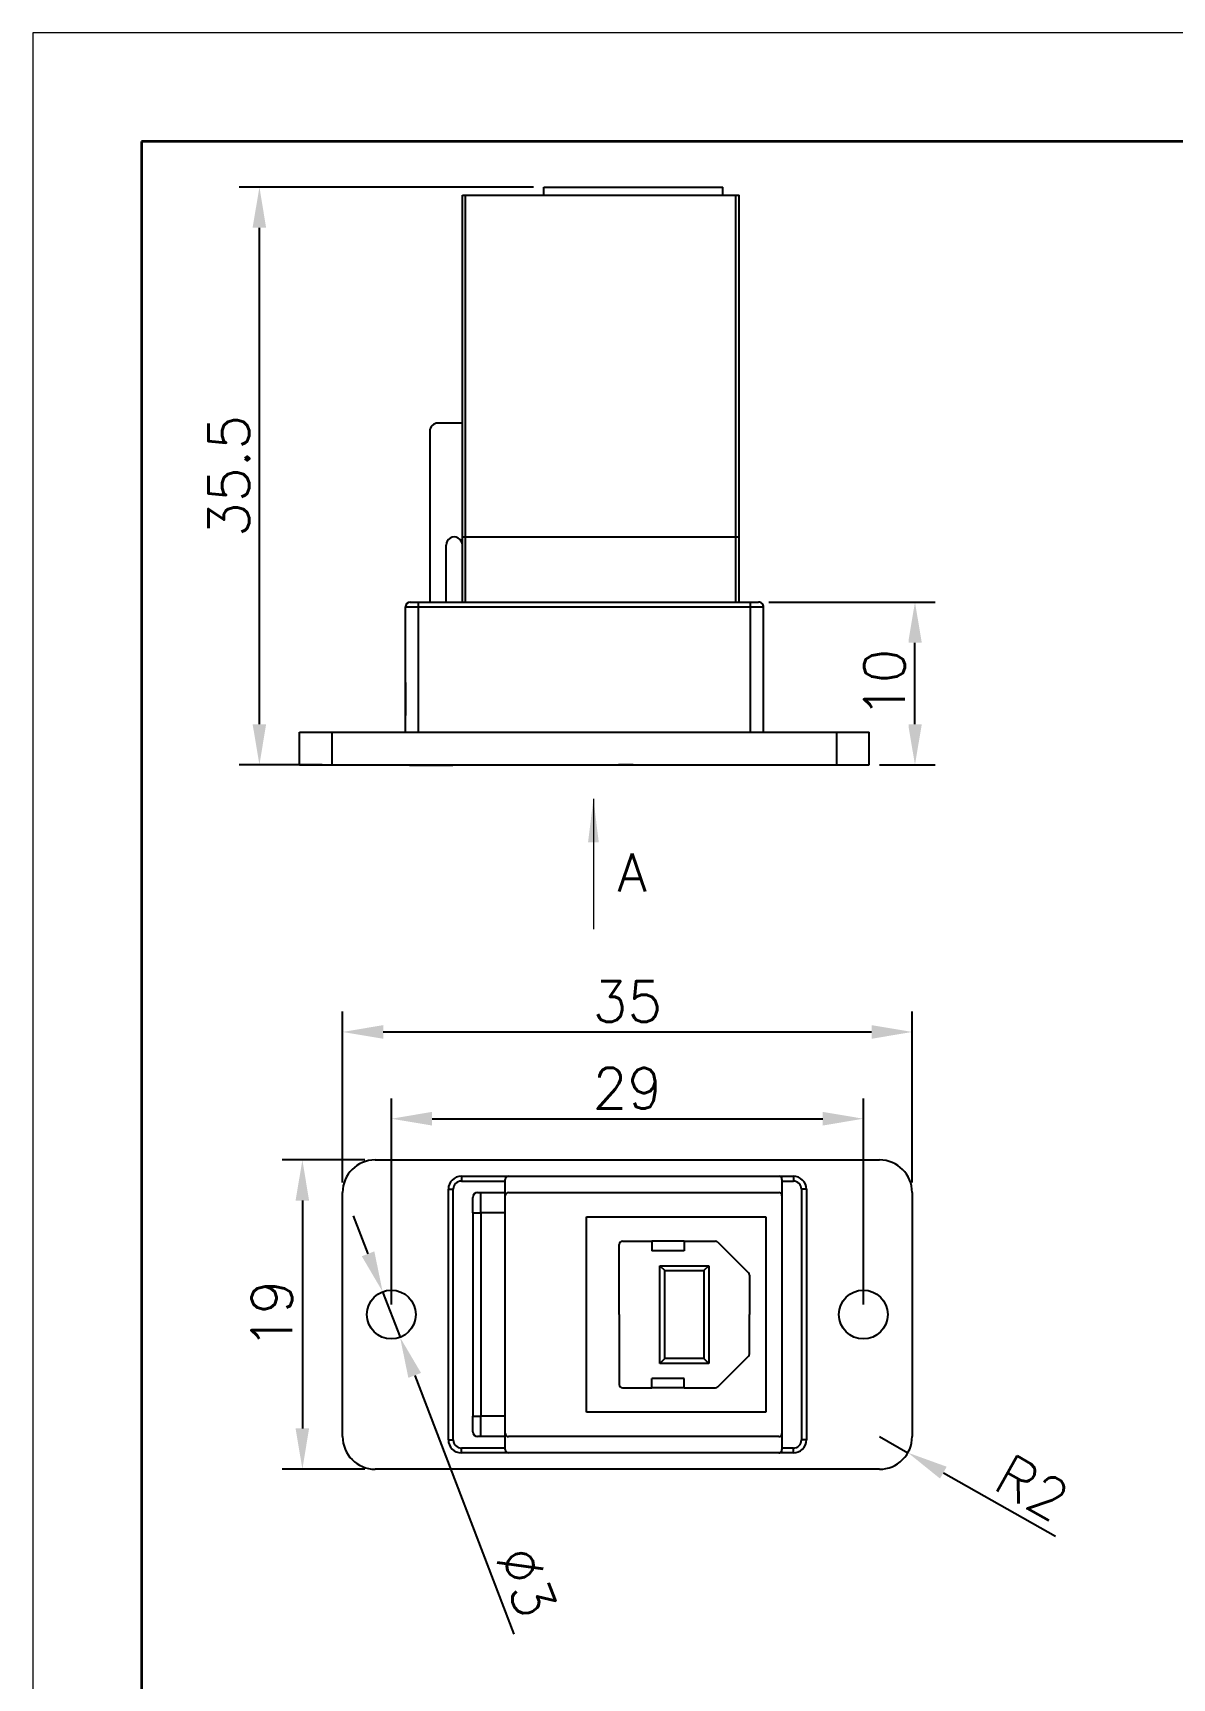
# Model space of a CAD drawing. Header units: millimetres. Extents: x -70 to 70, y -99 to 99.
# Drawn here: x -70 to 0, y -2.1 to 99 of the extents above; entities that cross this region are included whole.
import ezdxf
from ezdxf.enums import TextEntityAlignment as Align

# ---------------------------------------------------------------- set-up
doc = ezdxf.new("R2010")
doc.units = ezdxf.units.MM
doc.header["$PDSIZE"] = -5
doc.layers.get('0').update_dxf_attribs({"lineweight": 18})
for name, color, linetype, lineweight in [('尺寸线层', 3, 'Continuous', 18), ('粗实线层', 7, 'Continuous', 35), ('细实线层', 7, 'Continuous', 18)]:
    doc.layers.add(name, color=color, linetype=linetype, lineweight=lineweight)
doc.styles.get("Standard").update_dxf_attribs({"font": 'txt.shx'})
doc.dimstyles.get("Standard").update_dxf_attribs({"dimtxt": 0.18, "dimasz": 0.18, "dimexe": 0.18, "dimexo": 0.0625, "dimgap": 0.09, "dimtad": 0, "dimtih": 1, "dimtoh": 1, "dimdec": 4, "dimzin": 0, "dimdsep": 46, "dimtxsty": 'Standard', "dimcen": 0.09, "dimdle": 0.36, "dimadec": 0, "dimazin": 0, "dimtfac": 1, "dimtdec": 4, "dimtofl": 0, "dimtmove": 0, "dimatfit": 3, "dimfxl": 1, "dimtolj": 1, "dimarcsym": 0})

# ---------------------------------------------------------------- blocks, each defined once
blk = doc.blocks.new('$CAXA_FRAME_13B17AC1$')
at = {"layer": '粗实线层'}
for p, q in [((95, 138.5), (-95, 138.5)), ((-95, 138.5), (-95, -138.5))]:
    blk.add_line(p, q, dxfattribs=at)
at = {"layer": '细实线层'}
for p, q in [((105, 148.5), (-105, 148.5)), ((-105, 148.5), (-105, -148.5))]:
    blk.add_line(p, q, dxfattribs=at)
blk = doc.blocks.new('*X3')
at = {"layer": '尺寸线层', "linetype": 'Continuous'}
blk.add_hatch(color=256, dxfattribs=at).paths.add_polyline_path([(0, 0), (0.33, -2.67), (-0.33, -2.67)], flags=0)
blk.add_line((0, 0), (0, -8), dxfattribs=at)
blk = doc.blocks.new('*X4')
at = {"layer": 'Defpoints', "color": 0, "transparency": 16777216}
for p in [(-56.08, 89.53), (-38.61, 89.53), (-51.61, 54.03)]:
    blk.add_point(p, dxfattribs=at)
at = {"layer": '尺寸线层', "color": 0, "linetype": 'Continuous', "lineweight": -2, "transparency": 16777216}
for p, q in [((-39.23, 89.53), (-57.33, 89.53)), ((-56.08, 56.53), (-56.08, 87.03)), ((-52.23, 54.03), (-57.33, 54.03))]:
    blk.add_line(p, q, dxfattribs=at)
at = {"layer": '尺寸线层', "color": 0, "transparency": 16777216}
for points in [[(-56.5, 87.03), (-55.67, 87.03), (-56.08, 89.53)], [(-56.5, 56.53), (-55.67, 56.53), (-56.08, 54.03)]]:
    blk.add_solid(points, dxfattribs=at)
at = {"layer": '尺寸线层', "color": 0, "lineweight": -3, "transparency": 16777216, "insert": (-57.96, 71.78), "char_height": 2.5, "width": 9.6429, "attachment_point": 5, "rotation": 90, "bg_fill": 3, "box_fill_scale": 1.1, "bg_fill_color": 256, "bg_fill_true_color": 13158600, "bg_fill_transparency": 0}
blk.add_mtext('\\A1;35.5', dxfattribs=at)
blk = doc.blocks.new('*X5')
at = {"layer": 'Defpoints', "color": 0, "transparency": 16777216}
for p in [(-15.97, 37.62), (-50.97, 27.76), (-15.97, 27.76)]:
    blk.add_point(p, dxfattribs=at)
at = {"layer": '尺寸线层', "color": 0, "linetype": 'Continuous', "lineweight": -2, "transparency": 16777216}
for p, q in [((-50.97, 28.38), (-50.97, 38.87)), ((-15.97, 28.38), (-15.97, 38.87)), ((-48.47, 37.62), (-18.47, 37.62))]:
    blk.add_line(p, q, dxfattribs=at)
at = {"layer": '尺寸线层', "color": 0, "transparency": 16777216}
for points in [[(-48.47, 38.04), (-48.47, 37.2), (-50.97, 37.62)], [(-18.47, 38.04), (-18.47, 37.2), (-15.97, 37.62)]]:
    blk.add_solid(points, dxfattribs=at)
at = {"layer": '尺寸线层', "color": 0, "lineweight": -3, "transparency": 16777216, "insert": (-33.47, 39.49), "char_height": 2.5, "width": 5.3571, "attachment_point": 5, "bg_fill": 3, "box_fill_scale": 1.1, "bg_fill_color": 256, "bg_fill_true_color": 13158600, "bg_fill_transparency": 0}
blk.add_mtext('\\A1;35', dxfattribs=at)
blk = doc.blocks.new('*X6')
at = {"layer": 'Defpoints', "color": 0, "transparency": 16777216}
for p in [(-48.97, 29.76), (-53.44, 10.76), (-48.97, 10.76)]:
    blk.add_point(p, dxfattribs=at)
at = {"layer": '尺寸线层', "color": 0, "linetype": 'Continuous', "lineweight": -2, "transparency": 16777216}
for p, q in [((-49.6, 29.76), (-54.69, 29.76)), ((-53.44, 27.26), (-53.44, 13.26)), ((-49.6, 10.76), (-54.69, 10.76))]:
    blk.add_line(p, q, dxfattribs=at)
at = {"layer": '尺寸线层', "color": 0, "transparency": 16777216}
for points in [[(-53.86, 27.26), (-53.03, 27.26), (-53.44, 29.76)], [(-53.86, 13.26), (-53.03, 13.26), (-53.44, 10.76)]]:
    blk.add_solid(points, dxfattribs=at)
at = {"layer": '尺寸线层', "color": 0, "lineweight": -3, "transparency": 16777216, "insert": (-55.32, 20.26), "char_height": 2.5, "width": 5, "attachment_point": 5, "rotation": 90, "bg_fill": 3, "box_fill_scale": 1.1, "bg_fill_color": 256, "bg_fill_true_color": 13158600, "bg_fill_transparency": 0}
blk.add_mtext('\\A1;19', dxfattribs=at)
blk = doc.blocks.new('*X7')
at = {"layer": 'Defpoints', "color": 0, "transparency": 16777216}
for p in [(-48.51, 21.66), (-47.44, 18.86)]:
    blk.add_point(p, dxfattribs=at)
at = {"layer": '尺寸线层', "color": 0, "linetype": 'Continuous', "lineweight": -2, "transparency": 16777216}
for p, q in [((-49.4, 23.99), (-50.3, 26.33)), ((-48.51, 21.66), (-47.44, 18.86)), ((-46.54, 16.52), (-40.45, 0.63))]:
    blk.add_line(p, q, dxfattribs=at)
at = {"layer": '尺寸线层', "color": 0, "transparency": 16777216}
for points in [[(-49.02, 24.14), (-49.79, 23.84), (-48.51, 21.66)], [(-46.15, 16.67), (-46.93, 16.37), (-47.44, 18.86)]]:
    blk.add_solid(points, dxfattribs=at)
at = {"layer": '尺寸线层', "color": 0, "lineweight": -3, "transparency": 16777216, "insert": (-39.67, 3.83), "char_height": 2.5, "width": 7.1429, "attachment_point": 5, "rotation": 290.9742, "bg_fill": 3, "box_fill_scale": 1.1, "bg_fill_color": 256, "bg_fill_true_color": 13158600, "bg_fill_transparency": 0}
blk.add_mtext('\\A1;%%C3', dxfattribs=at)
blk = doc.blocks.new('*X8')
at = {"layer": 'Defpoints', "color": 0, "transparency": 16777216}
for p in [(-18.97, 32.29), (-47.97, 20.26), (-18.97, 20.26)]:
    blk.add_point(p, dxfattribs=at)
at = {"layer": '尺寸线层', "color": 0, "linetype": 'Continuous', "lineweight": -2, "transparency": 16777216}
for p, q in [((-47.97, 20.88), (-47.97, 33.54)), ((-18.97, 20.88), (-18.97, 33.54)), ((-45.47, 32.29), (-21.47, 32.29))]:
    blk.add_line(p, q, dxfattribs=at)
at = {"layer": '尺寸线层', "color": 0, "transparency": 16777216}
for points in [[(-45.47, 32.71), (-45.47, 31.87), (-47.97, 32.29)], [(-21.47, 32.71), (-21.47, 31.87), (-18.97, 32.29)]]:
    blk.add_solid(points, dxfattribs=at)
at = {"layer": '尺寸线层', "color": 0, "lineweight": -3, "transparency": 16777216, "insert": (-33.47, 34.16), "char_height": 2.5, "width": 6.0714, "attachment_point": 5, "bg_fill": 3, "box_fill_scale": 1.1, "bg_fill_color": 256, "bg_fill_true_color": 13158600, "bg_fill_transparency": 0}
blk.add_mtext('\\A1;29', dxfattribs=at)
blk = doc.blocks.new('*X9')
at = {"layer": 'Defpoints', "color": 0, "transparency": 16777216}
for p in [(-17.97, 12.76), (-16.23, 11.77)]:
    blk.add_point(p, dxfattribs=at)
at = {"layer": '尺寸线层', "color": 0, "linetype": 'Continuous', "lineweight": -2, "transparency": 16777216}
for p, q in [((-17.97, 12.76), (-16.23, 11.77)), ((-14.05, 10.54), (-7.16, 6.65))]:
    blk.add_line(p, q, dxfattribs=at)
at = {"layer": '尺寸线层', "color": 0, "transparency": 16777216}
blk.add_solid([(-13.85, 10.91), (-14.26, 10.18), (-16.23, 11.77)], dxfattribs=at)
at = {"layer": '尺寸线层', "color": 0, "lineweight": -3, "transparency": 16777216, "insert": (-8.6, 9.61), "char_height": 2.5, "width": 6.0714, "attachment_point": 5, "rotation": 330.5289, "bg_fill": 3, "box_fill_scale": 1.1, "bg_fill_color": 256, "bg_fill_true_color": 13158600, "bg_fill_transparency": 0}
blk.add_mtext('\\A1;R2', dxfattribs=at)
blk = doc.blocks.new('*X10')
at = {"layer": 'Defpoints', "color": 0, "transparency": 16777216}
for p in [(-25.41, 64.03), (-15.8, 64.03), (-18.61, 54.03)]:
    blk.add_point(p, dxfattribs=at)
at = {"layer": '尺寸线层', "color": 0, "linetype": 'Continuous', "lineweight": -2, "transparency": 16777216}
for p, q in [((-24.78, 64.03), (-14.55, 64.03)), ((-15.8, 56.53), (-15.8, 61.53)), ((-17.98, 54.03), (-14.55, 54.03))]:
    blk.add_line(p, q, dxfattribs=at)
at = {"layer": '尺寸线层', "color": 0, "transparency": 16777216}
for points in [[(-16.22, 61.53), (-15.38, 61.53), (-15.8, 64.03)], [(-16.22, 56.53), (-15.38, 56.53), (-15.8, 54.03)]]:
    blk.add_solid(points, dxfattribs=at)
at = {"layer": '尺寸线层', "color": 0, "lineweight": -3, "transparency": 16777216, "insert": (-17.68, 59.03), "char_height": 2.5, "width": 5, "attachment_point": 5, "rotation": 90, "bg_fill": 3, "box_fill_scale": 1.1, "bg_fill_color": 256, "bg_fill_true_color": 13158600, "bg_fill_transparency": 0}
blk.add_mtext('\\A1;10', dxfattribs=at)

msp = doc.modelspace()

# ---------------------------------------------------------------- linework, layer by layer
at = {"layer": '粗实线层', "color": 7, "lineweight": -3}
for p, q in [((-43.61, 89.031), (-43.41, 89.031)), ((-43.61, 68.031), (-43.61, 89.031)), ((-43.41, 89.031), (-26.81, 89.031)), ((-43.41, 68.031), (-43.41, 89.031)), ((-38.61, 89.531), (-27.61, 89.531)), ((-38.61, 89.031), (-38.61, 89.531)), ((-27.61, 89.031), (-27.61, 89.531)), ((-26.81, 89.031), (-26.61, 89.031)), ((-26.81, 68.031), (-26.81, 89.031)), ((-26.61, 68.031), (-26.61, 89.031)), ((-43.61, 75.031), (-45.11, 75.031)), ((-45.61, 74.531), (-45.61, 64.031)), ((-43.61, 64.031), (-43.61, 68.031)), ((-43.61, 68.031), (-43.41, 68.031)), ((-43.41, 68.031), (-26.81, 68.031)), ((-43.41, 64.031), (-43.41, 68.031)), ((-26.81, 68.031), (-26.61, 68.031)), ((-26.81, 64.031), (-26.81, 68.031)), ((-26.61, 64.031), (-26.61, 68.031)), ((-44.61, 64.031), (-44.61, 67.531)), ((-47.11, 63.731), (-46.31, 63.731)), ((-47.11, 56.031), (-47.11, 63.731)), ((-46.81, 64.031), (-46.31, 64.031)), ((-46.31, 63.731), (-46.31, 64.031)), ((-46.31, 64.031), (-25.91, 64.031)), ((-46.31, 63.731), (-25.91, 63.731)), ((-46.31, 56.031), (-46.31, 63.731)), ((-43.61, 64.031), (-43.41, 64.031)), ((-43.41, 64.031), (-26.81, 64.031)), ((-26.81, 64.031), (-26.61, 64.031)), ((-25.91, 63.731), (-25.91, 64.031)), ((-25.91, 64.031), (-25.41, 64.031)), ((-25.91, 63.731), (-25.11, 63.731)), ((-25.91, 56.031), (-25.91, 63.731)), ((-25.11, 56.031), (-25.11, 63.731)), ((-47.11, 59.089), (-47.11, 59.086)), ((-47.11, 59.085), (-47.11, 59.084)), ((-47.11, 59.084), (-47.11, 59.081)), ((-47.11, 59.081), (-47.11, 59.074)), ((-47.11, 59.074), (-47.11, 59.066)), ((-47.11, 59.066), (-47.11, 59.055)), ((-47.11, 59.055), (-47.11, 59.041)), ((-47.11, 59.041), (-47.11, 59.025)), ((-47.11, 59.025), (-47.11, 59.007)), ((-47.11, 59.007), (-47.11, 58.986)), ((-47.11, 58.986), (-47.11, 58.963)), ((-47.11, 58.963), (-47.11, 58.938)), ((-47.11, 58.938), (-47.11, 58.911)), ((-47.11, 58.911), (-47.11, 58.883)), ((-47.11, 58.883), (-47.11, 58.854)), ((-47.11, 58.854), (-47.11, 58.824)), ((-47.11, 58.824), (-47.11, 58.791)), ((-47.11, 58.791), (-47.11, 58.758)), ((-47.11, 58.758), (-47.11, 58.723)), ((-47.11, 58.723), (-47.11, 58.687)), ((-47.11, 58.687), (-47.11, 58.65)), ((-47.11, 58.65), (-47.11, 58.61)), ((-47.11, 58.61), (-47.11, 58.572)), ((-47.11, 58.572), (-47.11, 58.536)), ((-47.11, 58.536), (-47.11, 58.502)), ((-47.11, 58.502), (-47.11, 58.469)), ((-47.11, 58.469), (-47.11, 58.437)), ((-47.11, 58.437), (-47.11, 58.407)), ((-47.11, 58.407), (-47.11, 58.379)), ((-47.11, 58.379), (-47.11, 58.353)), ((-47.11, 58.353), (-47.11, 58.328)), ((-47.11, 58.328), (-47.11, 58.304)), ((-47.11, 58.304), (-47.11, 58.28)), ((-47.11, 58.28), (-47.11, 58.257)), ((-47.11, 58.257), (-47.11, 58.234)), ((-47.11, 58.234), (-47.11, 58.211)), ((-47.11, 58.211), (-47.11, 58.189)), ((-47.11, 58.189), (-47.11, 58.167)), ((-47.11, 58.167), (-47.11, 58.145)), ((-47.11, 58.145), (-47.11, 58.124)), ((-47.11, 58.124), (-47.11, 58.103)), ((-47.11, 58.103), (-47.11, 58.076)), ((-47.11, 58.076), (-47.11, 57.975)), ((-47.11, 57.975), (-47.11, 57.922)), ((-47.11, 57.922), (-47.11, 57.909)), ((-47.11, 57.909), (-47.11, 57.894)), ((-47.11, 57.894), (-47.11, 57.879)), ((-47.11, 57.879), (-47.11, 57.862)), ((-47.11, 57.862), (-47.11, 57.844)), ((-47.11, 57.844), (-47.11, 57.825)), ((-47.11, 57.825), (-47.11, 57.804)), ((-47.11, 57.804), (-47.11, 57.783)), ((-47.11, 57.783), (-47.11, 57.76)), ((-47.11, 57.76), (-47.11, 57.736)), ((-47.11, 57.736), (-47.11, 57.711)), ((-47.11, 57.711), (-47.11, 57.686)), ((-47.11, 57.686), (-47.11, 57.661)), ((-47.11, 57.661), (-47.11, 57.635)), ((-47.11, 57.635), (-47.11, 57.608)), ((-47.11, 57.608), (-47.11, 57.581)), ((-47.11, 57.581), (-47.11, 57.554)), ((-47.11, 57.554), (-47.11, 57.526)), ((-47.11, 57.526), (-47.11, 57.498)), ((-47.11, 57.498), (-47.11, 57.47)), ((-47.11, 57.47), (-47.11, 57.435)), ((-47.11, 57.435), (-47.11, 57.401)), ((-47.11, 57.401), (-47.11, 57.369)), ((-47.11, 57.369), (-47.11, 57.337)), ((-47.11, 57.337), (-47.11, 57.307)), ((-47.11, 57.307), (-47.11, 57.279)), ((-47.11, 57.279), (-47.11, 57.251)), ((-47.11, 57.251), (-47.11, 57.225)), ((-47.11, 57.225), (-47.11, 57.2)), ((-47.11, 57.2), (-47.11, 57.176)), ((-47.11, 57.176), (-47.11, 57.154)), ((-47.11, 57.154), (-47.11, 57.135)), ((-47.11, 57.135), (-47.11, 57.117)), ((-47.11, 57.117), (-47.11, 57.102)), ((-47.11, 57.102), (-47.11, 57.09)), ((-47.11, 57.09), (-47.11, 57.079)), ((-47.11, 57.079), (-47.11, 57.071)), ((-47.11, 57.071), (-47.11, 57.065)), ((-47.11, 57.065), (-47.11, 57.062)), ((-47.11, 57.062), (-47.11, 57.061)), ((-53.61, 54.031), (-53.61, 56.031)), ((-53.61, 56.031), (-51.61, 56.031)), ((-51.61, 54.031), (-51.61, 56.031)), ((-51.61, 56.031), (-20.61, 56.031)), ((-20.61, 54.031), (-20.61, 56.031)), ((-20.61, 56.031), (-18.61, 56.031)), ((-18.61, 54.031), (-18.61, 56.031)), ((-53.61, 54.031), (-51.61, 54.031)), ((-51.61, 54.031), (-20.61, 54.031)), ((-46.851, 54.031), (-46.851, 53.981)), ((-46.689, 53.981), (-46.851, 53.981)), ((-46.692, 54.031), (-46.692, 53.981)), ((-46.692, 54.031), (-46.692, 53.981)), ((-46.692, 54.031), (-46.692, 53.981)), ((-46.692, 54.031), (-46.692, 53.981)), ((-46.689, 54.031), (-46.689, 53.981)), ((-46.689, 54.031), (-46.689, 53.981)), ((-46.619, 53.981), (-46.689, 53.981)), ((-46.619, 54.031), (-46.619, 53.981)), ((-46.592, 53.981), (-46.619, 53.981)), ((-46.592, 54.031), (-46.592, 53.981)), ((-46.59, 53.981), (-46.592, 53.981)), ((-46.59, 54.031), (-46.59, 53.981)), ((-46.588, 53.981), (-46.59, 53.981)), ((-46.588, 54.031), (-46.588, 53.981)), ((-46.584, 53.981), (-46.588, 53.981)), ((-46.584, 54.031), (-46.584, 53.981)), ((-46.581, 53.981), (-46.584, 53.981)), ((-46.581, 54.031), (-46.581, 53.981)), ((-46.576, 53.981), (-46.581, 53.981)), ((-46.576, 54.031), (-46.576, 53.981)), ((-46.571, 53.981), (-46.576, 53.981)), ((-46.57, 53.981), (-46.572, 53.981)), ((-46.571, 54.031), (-46.571, 53.981)), ((-46.565, 53.981), (-46.571, 53.981)), ((-46.565, 54.031), (-46.565, 53.981)), ((-46.559, 53.981), (-46.565, 53.981)), ((-46.559, 54.031), (-46.559, 53.981)), ((-46.552, 53.981), (-46.559, 53.981)), ((-46.552, 54.031), (-46.552, 53.981)), ((-46.544, 53.981), (-46.552, 53.981)), ((-46.544, 54.031), (-46.544, 53.981)), ((-46.535, 53.981), (-46.544, 53.981)), ((-46.535, 54.031), (-46.535, 53.981)), ((-46.526, 53.981), (-46.535, 53.981)), ((-46.526, 54.031), (-46.526, 53.981)), ((-46.515, 53.981), (-46.526, 53.981)), ((-46.515, 54.031), (-46.515, 53.981)), ((-46.504, 53.981), (-46.515, 53.981)), ((-46.504, 54.031), (-46.504, 53.981)), ((-46.492, 53.981), (-46.504, 53.981)), ((-46.492, 54.031), (-46.492, 53.981)), ((-46.479, 53.981), (-46.492, 53.981)), ((-46.479, 54.031), (-46.479, 53.981)), ((-46.465, 53.981), (-46.479, 53.981)), ((-46.465, 54.031), (-46.465, 53.981)), ((-46.45, 53.981), (-46.465, 53.981)), ((-46.45, 54.031), (-46.45, 53.981)), ((-46.435, 53.981), (-46.45, 53.981)), ((-46.435, 54.031), (-46.435, 53.981)), ((-46.418, 53.981), (-46.435, 53.981)), ((-46.418, 54.031), (-46.418, 53.981)), ((-44.48, 53.981), (-46.418, 53.981)), ((-44.48, 54.031), (-44.48, 53.981)), ((-44.465, 53.981), (-44.48, 53.981)), ((-44.465, 54.031), (-44.465, 53.981)), ((-44.452, 53.981), (-44.465, 53.981)), ((-44.452, 54.031), (-44.452, 53.981)), ((-44.44, 53.981), (-44.452, 53.981)), ((-44.44, 54.031), (-44.44, 53.981)), ((-44.428, 53.981), (-44.44, 53.981)), ((-44.428, 54.031), (-44.428, 53.981)), ((-44.417, 53.981), (-44.428, 53.981)), ((-44.417, 54.031), (-44.417, 53.981)), ((-44.408, 53.981), (-44.417, 53.981)), ((-44.408, 54.031), (-44.408, 53.981)), ((-44.399, 53.981), (-44.408, 53.981)), ((-44.399, 54.031), (-44.399, 53.981)), ((-44.391, 53.981), (-44.399, 53.981)), ((-44.391, 54.031), (-44.391, 53.981)), ((-44.384, 53.981), (-44.391, 53.981)), ((-44.384, 54.031), (-44.384, 53.981)), ((-44.377, 53.981), (-44.384, 53.981)), ((-44.377, 54.031), (-44.377, 53.981)), ((-44.372, 53.981), (-44.377, 53.981)), ((-44.372, 54.031), (-44.372, 53.981)), ((-44.367, 53.981), (-44.372, 53.981)), ((-44.367, 54.031), (-44.367, 53.981)), ((-44.362, 53.981), (-44.367, 53.981)), ((-44.362, 54.031), (-44.362, 53.981)), ((-44.358, 53.981), (-44.362, 53.981)), ((-44.358, 54.031), (-44.358, 53.981)), ((-44.354, 53.981), (-44.358, 53.981)), ((-44.354, 54.031), (-44.354, 53.981)), ((-44.35, 53.981), (-44.354, 53.981)), ((-44.35, 54.031), (-44.35, 53.981)), ((-44.347, 53.981), (-44.35, 53.981)), ((-44.347, 54.031), (-44.347, 53.981)), ((-44.345, 53.981), (-44.347, 53.981)), ((-44.345, 54.031), (-44.345, 53.981)), ((-44.342, 53.981), (-44.345, 53.981)), ((-44.342, 54.031), (-44.342, 53.981)), ((-44.341, 53.981), (-44.342, 53.981)), ((-44.341, 54.031), (-44.341, 53.981)), ((-44.314, 53.981), (-44.341, 53.981)), ((-44.314, 54.031), (-44.314, 53.981)), ((-44.252, 53.981), (-44.314, 53.981)), ((-44.252, 54.031), (-44.252, 53.981)), ((-44.237, 53.981), (-44.252, 53.981)), ((-44.237, 54.031), (-44.237, 53.981)), ((-44.223, 53.981), (-44.237, 53.981)), ((-44.223, 54.031), (-44.223, 53.981)), ((-44.213, 53.981), (-44.223, 53.981)), ((-44.213, 54.031), (-44.213, 53.981)), ((-44.207, 53.981), (-44.213, 53.981)), ((-44.207, 54.031), (-44.207, 53.981)), ((-44.206, 53.981), (-44.207, 53.981)), ((-44.206, 54.031), (-44.206, 53.981)), ((-43.61, 54.031), (-26.61, 54.031)), ((-33.11, 54.031), (-34.01, 54.031)), ((-20.61, 54.031), (-18.61, 54.031)), ((-48.973, 29.757), (-17.973, 29.757)), ((-43.673, 28.757), (-43.673, 28.457)), ((-43.673, 28.757), (-40.773, 28.757)), ((-43.673, 28.457), (-40.973, 28.457)), ((-40.973, 27.757), (-40.973, 28.557)), ((-40.773, 28.757), (-24.173, 28.757)), ((-24.173, 28.757), (-23.273, 28.757)), ((-23.973, 28.557), (-23.973, 27.757)), ((-23.973, 28.457), (-23.273, 28.457)), ((-23.273, 28.757), (-23.273, 28.457)), ((-50.973, 12.757), (-50.973, 27.757)), ((-44.473, 27.957), (-44.173, 27.957)), ((-44.473, 12.557), (-44.473, 27.957)), ((-44.173, 12.557), (-44.173, 27.957)), ((-42.973, 26.507), (-42.973, 27.457)), ((-42.673, 27.757), (-40.973, 27.757)), ((-42.473, 26.507), (-42.473, 27.757)), ((-40.973, 27.557), (-40.973, 27.757)), ((-40.973, 12.957), (-40.973, 27.557)), ((-40.773, 27.757), (-24.173, 27.757)), ((-23.973, 27.757), (-23.973, 27.557)), ((-23.973, 27.557), (-23.973, 12.957)), ((-23.973, 27.457), (-23.973, 13.057)), ((-22.473, 27.957), (-22.773, 27.957)), ((-22.773, 27.957), (-22.773, 12.557)), ((-22.473, 27.957), (-22.473, 12.557)), ((-15.973, 27.757), (-15.973, 12.757)), ((-42.973, 26.507), (-42.473, 26.507)), ((-42.973, 26.507), (-42.973, 14.007)), ((-40.973, 26.507), (-42.473, 26.507)), ((-42.473, 26.507), (-42.473, 14.007)), ((-35.973, 26.257), (-24.973, 26.257)), ((-35.973, 14.257), (-35.973, 26.257)), ((-24.973, 26.257), (-24.973, 14.257)), ((-33.973, 20.257), (-33.973, 24.557)), ((-33.773, 24.757), (-31.973, 24.757)), ((-29.973, 24.757), (-31.973, 24.757)), ((-31.973, 24.757), (-31.973, 24.181)), ((-29.973, 24.757), (-29.973, 24.181)), ((-29.973, 24.757), (-28.055, 24.757)), ((-27.914, 24.698), (-26.031, 22.815)), ((-29.973, 24.181), (-31.973, 24.181)), ((-31.473, 17.257), (-31.473, 23.257)), ((-31.473, 23.257), (-28.473, 23.257)), ((-31.473, 23.257), (-31.173, 22.957)), ((-28.473, 23.257), (-28.773, 22.957)), ((-28.473, 23.257), (-28.473, 17.257)), ((-31.173, 17.557), (-31.173, 22.957)), ((-31.173, 22.957), (-28.773, 22.957)), ((-28.773, 22.957), (-28.773, 17.557)), ((-25.973, 22.674), (-25.973, 20.257)), ((-33.973, 20.257), (-33.973, 15.957)), ((-25.973, 17.839), (-25.973, 20.257)), ((-31.473, 17.257), (-31.173, 17.557)), ((-28.473, 17.257), (-31.473, 17.257)), ((-28.773, 17.557), (-31.173, 17.557)), ((-28.473, 17.257), (-28.773, 17.557)), ((-27.914, 15.815), (-26.031, 17.698)), ((-29.973, 16.332), (-31.973, 16.332)), ((-31.973, 15.757), (-31.973, 16.332)), ((-29.973, 15.757), (-29.973, 16.332)), ((-33.773, 15.757), (-31.973, 15.757)), ((-29.973, 15.757), (-31.973, 15.757)), ((-29.973, 15.757), (-28.055, 15.757)), ((-24.973, 14.257), (-35.973, 14.257)), ((-42.973, 14.007), (-42.473, 14.007)), ((-42.973, 13.057), (-42.973, 14.007)), ((-40.973, 14.007), (-42.473, 14.007)), ((-42.473, 12.757), (-42.473, 14.007)), ((-44.473, 12.557), (-44.173, 12.557)), ((-40.973, 12.757), (-42.673, 12.757)), ((-40.973, 12.757), (-40.973, 12.957)), ((-40.973, 11.957), (-40.973, 12.757)), ((-24.173, 12.757), (-40.773, 12.757)), ((-23.973, 12.957), (-23.973, 12.757)), ((-23.973, 12.757), (-23.973, 11.957)), ((-22.473, 12.557), (-22.773, 12.557)), ((-43.673, 11.757), (-43.673, 12.057)), ((-40.973, 12.057), (-43.673, 12.057)), ((-40.774, 11.757), (-43.673, 11.757)), ((-24.173, 11.757), (-40.773, 11.757)), ((-23.273, 11.757), (-24.173, 11.757)), ((-23.273, 12.057), (-23.973, 12.057)), ((-23.273, 11.757), (-23.273, 12.057)), ((-17.973, 10.757), (-48.973, 10.757))]:
    msp.add_line(p, q, dxfattribs=at)
for centre in [(-47.973, 20.257), (-18.973, 20.257)]:
    msp.add_circle(centre, 1.5, dxfattribs=at)
for centre, radius, start, end in [((-45.11, 74.531), 0.5, 90, 180), ((-44.11, 67.531), 0.5, 359.99999, 180), ((-46.81, 63.731), 0.3, 90, 180), ((-25.41, 63.731), 0.3, 359.99999, 90), ((-48.973, 27.757), 2, 90, 180), ((-17.973, 27.757), 2, 359.99999, 89.99999), ((-43.673, 27.957), 0.8, 90, 180), ((-43.673, 27.957), 0.5, 90, 180), ((-40.773, 28.557), 0.2, 90, 180), ((-24.173, 28.557), 0.2, 359.99999, 89.99999), ((-23.273, 27.957), 0.8, 359.99999, 89.99999), ((-23.273, 27.957), 0.5, 359.99999, 90), ((-42.673, 27.457), 0.3, 90, 180), ((-40.773, 27.557), 0.2, 90, 180), ((-24.173, 27.557), 0.2, 359.99999, 89.99999), ((-33.773, 24.557), 0.2, 90, 180), ((-28.055, 24.557), 0.2, 45, 90), ((-26.173, 22.674), 0.2, 359.99999, 44.99999), ((-26.173, 17.839), 0.2, 315, 0.00001), ((-33.773, 15.957), 0.2, 180, 270), ((-28.055, 15.957), 0.2, 270, 315), ((-48.973, 12.757), 2, 180, 270), ((-43.673, 12.557), 0.8, 180, 270), ((-43.673, 12.557), 0.5, 180, 270), ((-42.673, 13.057), 0.3, 180, 270), ((-40.773, 12.957), 0.2, 180, 270), ((-24.173, 12.957), 0.2, 270, 0.00001), ((-23.273, 12.557), 0.5, 270, 0.00001), ((-23.273, 12.557), 0.8, 270, 0.00001), ((-17.973, 12.757), 2, 270, 0.00001), ((-40.773, 11.957), 0.2, 180, 270), ((-24.173, 11.957), 0.2, 270, 0.00001)]:
    msp.add_arc(centre, radius, start, end, dxfattribs=at)

# ---------------------------------------------------------------- block references
at = {"color": 7, "lineweight": -3}
msp.add_blockref('*X3', (-35.558, 51.938), dxfattribs=at)
at = {"layer": '粗实线层', "xscale": 0.6666666666666666, "yscale": 0.6666666666666666, "zscale": 0.6666666666666666}
msp.add_blockref('$CAXA_FRAME_13B17AC1$', (0, 0), dxfattribs=at)

# ---------------------------------------------------------------- texts
at = {"layer": '尺寸线层', "color": 7, "lineweight": -3}
msp.add_text('A', height=2.333, dxfattribs=at).set_placement((-33.171, 47.419), align=Align.MIDDLE_CENTER)

# ---------------------------------------------------------------- next in the draw order: dimensions: what is measured, and where the dimension line sits
dim = msp.add_linear_dim(base=(-56.082, 89.531), p1=(-51.61, 54.031), p2=(-38.61, 89.531), angle=90, text='35.5', dimstyle='Standard', override={"dimtxt": 2.5, "dimasz": 2.5, "dimexe": 1.25, "dimexo": 0.625, "dimgap": 0.625, "dimtad": 1, "dimtih": 0, "dimtoh": 0, "dimdec": 2, "dimzin": 8, "dimdsep": 44, "dimsah": 1, "dimdle": 5, "dimtdec": 2, "dimtofl": 1, "dimatfit": 0, "dimtfill": 1, "dimtzin": 8}, dxfattribs=at)
dim.commit()
dim.dimension.update_dxf_attribs({"geometry": '*X4', "text_midpoint": (-57.957, 71.781)})
for base, p1, p2, angle, picture, middle in [((-15.801, 64.031), (-18.61, 54.031), (-25.41, 64.031), 90, '*X10', (-17.676, 59.031)), ((-15.973, 37.619), (-50.973, 27.757), (-15.973, 27.757), 180, '*X5', (-33.473, 39.494))]:
    dim = msp.add_linear_dim(base=base, p1=p1, p2=p2, angle=angle, dimstyle='Standard', override={"dimtxt": 2.5, "dimasz": 2.5, "dimexe": 1.25, "dimexo": 0.625, "dimgap": 0.625, "dimtad": 1, "dimtih": 0, "dimtoh": 0, "dimdec": 2, "dimzin": 8, "dimdsep": 44, "dimsah": 1, "dimdle": 5, "dimtdec": 2, "dimtofl": 1, "dimatfit": 0, "dimtfill": 1, "dimtzin": 8}, dxfattribs=at)
    dim.commit()
    dim.dimension.update_dxf_attribs({"geometry": picture, "text_midpoint": middle})
dim = msp.add_radius_dim(center=(-17.973, 12.757), mpoint=(-16.231, 11.773), dimstyle='Standard', override={"dimtxt": 2.5, "dimasz": 2.5, "dimexe": 1.25, "dimexo": 0.625, "dimgap": 0.625, "dimtad": 1, "dimtih": 0, "dimtoh": 0, "dimdec": 2, "dimzin": 8, "dimdsep": 44, "dimpost": 'R<>', "dimsah": 1, "dimdle": 5, "dimtdec": 2, "dimtofl": 1, "dimatfit": 0, "dimtfill": 1, "dimtzin": 8}, dxfattribs=at)
dim.commit()
dim.dimension.update_dxf_attribs({"geometry": '*X9', "text_midpoint": (-8.598, 9.613)})

# ---------------------------------------------------------------- next in the draw order: dimensions: what is measured, and where the dimension line sits
dim = msp.add_linear_dim(base=(-53.444, 10.757), p1=(-48.973, 29.757), p2=(-48.973, 10.757), angle=90, dimstyle='Standard', override={"dimtxt": 2.5, "dimasz": 2.5, "dimexe": 1.25, "dimexo": 0.625, "dimgap": 0.625, "dimtad": 1, "dimtih": 0, "dimtoh": 0, "dimdec": 2, "dimzin": 8, "dimdsep": 44, "dimsah": 1, "dimdle": 5, "dimtdec": 2, "dimtofl": 1, "dimatfit": 0, "dimtfill": 1, "dimtzin": 8}, dxfattribs=at)
dim.commit()
dim.dimension.update_dxf_attribs({"geometry": '*X6', "text_midpoint": (-55.319, 20.257)})

# ---------------------------------------------------------------- next in the draw order: dimensions: what is measured, and where the dimension line sits
dim = msp.add_diameter_dim_2p(p1=(-48.51, 21.657), p2=(-47.436, 18.856), dimstyle='Standard', override={"dimtxt": 2.5, "dimasz": 2.5, "dimexe": 1.25, "dimexo": 0.625, "dimgap": 0.625, "dimtad": 1, "dimtih": 0, "dimtoh": 0, "dimdec": 2, "dimzin": 8, "dimdsep": 44, "dimpost": '%%C<>', "dimsah": 1, "dimdle": 5, "dimtdec": 2, "dimtofl": 1, "dimatfit": 0, "dimtfill": 1}, dxfattribs=at)
dim.commit()
dim.dimension.update_dxf_attribs({"geometry": '*X7', "text_midpoint": (-41.417, 3.157), "dimtype": 163})

# ---------------------------------------------------------------- next in the draw order: dimensions: what is measured, and where the dimension line sits
dim = msp.add_linear_dim(base=(-18.973, 32.289), p1=(-47.973, 20.257), p2=(-18.973, 20.257), dimstyle='Standard', override={"dimtxt": 2.5, "dimasz": 2.5, "dimexe": 1.25, "dimexo": 0.625, "dimgap": 0.625, "dimtad": 1, "dimtih": 0, "dimtoh": 0, "dimdec": 2, "dimzin": 8, "dimdsep": 44, "dimsah": 1, "dimdle": 5, "dimtdec": 2, "dimtofl": 1, "dimatfit": 0, "dimtfill": 1, "dimtzin": 8}, dxfattribs=at)
dim.commit()
dim.dimension.update_dxf_attribs({"geometry": '*X8', "text_midpoint": (-33.473, 34.164)})

doc.saveas('drawing.dxf')
